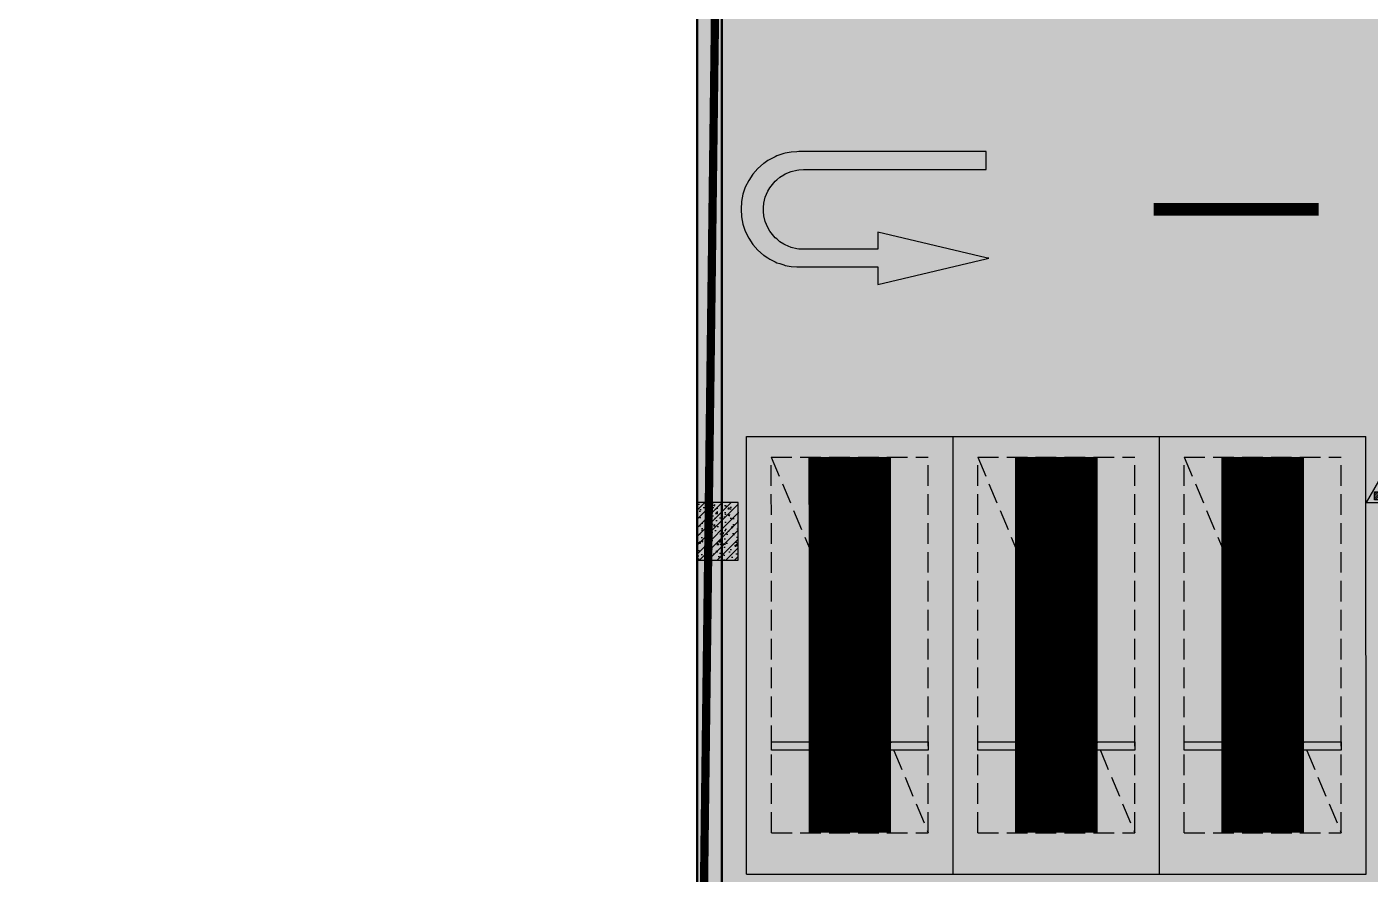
# Model space of a CAD drawing. Extents: x -1338203 to 1886333, y -530034 to 1031844.
# Drawn here: x 651893 to 668157, y -357747 to -347488 of the extents above; entities that cross this region are included whole.
import ezdxf

# ---------------------------------------------------------------- set-up
doc = ezdxf.new("R2010")
doc.units = 0
doc.header["$LTSCALE"] = 1000
doc.header["$MEASUREMENT"] = 0
doc.linetypes.add('A-001-平面B2$0$__DASH', pattern=[0.35, 0.25, -0.1])
for name, color, linetype in [('A-FIRE', 7, 'Continuous'), ('p-a-regular', 5, 'Continuous'), ('S001地下二墙柱$0$0S-CW-HATCH', 251, 'Continuous'), ('S001地下二墙柱$0$0S-CW-HATCH-UP', 251, 'Continuous'), ('S001地下二墙柱$0$S001地下二墙柱$0$0S-CC-LINE', 52, 'Continuous'), ('S001地下二墙柱$0$S001地下二墙柱$0$0S-CW-HATCH', 251, 'Continuous'), ('S001地下二墙柱$0$S001地下二墙柱$0$0S-CW-HATCH-UP', 251, 'Continuous'), ('中心线', 42, 'Continuous'), ('地面指向箭头', 7, 'Continuous'), ('负二层消火栓$0$负二层消火栓$1$0P-EQUIP-FH', 7, 'Continuous')]:
    doc.layers.add(name, color=color, linetype=linetype)
doc.layers.add('p-a-regular-deadend', color=6, linetype='Continuous', true_color=0xff00ff)
doc.layers.add('p-h-walkable', color=7, linetype='Continuous', lineweight=70, true_color=0xf0f0f0)
doc.layers.add('S001地下二墙柱$0$0S-CW-LINE', color=7, linetype='Continuous', lineweight=50)

# ---------------------------------------------------------------- blocks, each defined once
blk = doc.blocks.new('负二层消火栓$0$负二层消火栓$1$$TwtSys$00000546')
h = blk.add_hatch()
h.set_pattern_fill('ANSI31', color=256, scale=200, style=0)
h.set_pattern_definition([(45, (-38543.80223862439, -6670.830405693208), (-17.67766952966369, 17.67766952966369), [])])
h.paths.add_polyline_path([(-64.92232553117356, 173.7449990885525), (64.922325531159, 173.7449990885525), (64.922325531159, 43.90034802621994), (-64.92232553117356, 43.90034802621994)])
for points in [[(0, 343.6163707387423), (-198.3870041439732, 0), (198.3870041439732, 0)], [(-64.92232553117356, 173.7449990885525), (64.922325531159, 173.7449990885525), (64.922325531159, 43.90034802621994), (-64.92232553117356, 43.90034802621994)]]:
    blk.add_lwpolyline(points, close=True)
blk = doc.blocks.new('负二层消火栓')
at = {"layer": '负二层消火栓$0$负二层消火栓$1$0P-EQUIP-FH', "xscale": 0.75, "yscale": 0.75, "zscale": 0.75}
blk.add_blockref('负二层消火栓$0$负二层消火栓$1$$TwtSys$00000546', (-98107.55762536835, -189635.8923342568), dxfattribs=at)
blk = doc.blocks.new('JTDT')
at = {"layer": 'A-FIRE'}
h = blk.add_hatch(color=251, dxfattribs=at)
h.dxf.hatch_style = 1
h.paths.add_polyline_path([(189164.8465497005, 82916.4021456521), (189161.857891531, 82988.18672551343), (189158.8621242794, 82988.18672551343), (189146.9003825193, 83059.9713942383), (189143.9117243498, 83074.92881438648), (189125.9655571686, 83122.78271278203), (189113.9967063263, 83161.66388304089), (189105.0236227357, 83179.6170704409), (189081.1001392155, 83230.45962700574), (189072.127055625, 83245.4169582905), (189057.1695466132, 83269.34737316577), (189036.2347212625, 83299.25545983412), (189024.2658704202, 83317.20162701537), (189021.2772122507, 83320.1901074578), (189021.2772122507, 83323.18596357293), (188961.4549961941, 83388.98585142265), (188892.6660947209, 83448.80868952395), (188817.8856587444, 83499.65133495233), (188734.1392482594, 83541.52836132655), (188650.3928377745, 83571.43600367731), (188560.6627127766, 83586.39333496196), (188467.9361096187, 83592.37811583723), (188378.2052737126, 83586.39333496196), (188288.4744378066, 83571.43600367731), (188201.7393691521, 83541.52836132643), (188117.9865604931, 83499.65133495245), (188043.2132335988, 83448.80868952395), (187974.4179339516, 83388.98585142265), (187914.6014051608, 83323.18596357293), (187914.6014051608, 83320.1901074578), (187911.6063488173, 83317.20162701537), (187899.643896149, 83299.25545983424), (187881.6977289678, 83269.34737316589), (187863.7522726948, 83245.4169582905), (187857.7671363654, 83230.45962700574), (187830.8478855936, 83179.6170704409), (187821.874802003, 83161.66388304101), (187809.9137711511, 83122.78271278203), (187794.9562621394, 83074.92881438648), (187788.9782348922, 83059.97139423818), (187777.0100949581, 82988.18672551343), (187771.032067711, 82916.40214565198), (187771.032067711, 82895.46749802853), (187771.032067711, 82838.64051604236), (187771.032067711, 81938.33781154593), (187558.667430614, 81938.33781154593), (187558.667430614, 81935.3495088307), (187866.740219956, 80625.28179278027), (187875.7133035467, 80592.37811658718), (187881.6977289678, 80625.28179278027), (188189.771229218, 81935.34950883058), (187983.3910175422, 81935.3495088307), (187983.3910175422, 81938.33781154593), (187983.3910175422, 82838.64051604236), (187986.3860738856, 82895.4674980283), (187989.3747320551, 82916.4021456521), (188007.3208992364, 82988.18672551343), (188037.2288081776, 83059.9713942383), (188046.2018917683, 83074.92881438648), (188076.1169097918, 83122.78271278192), (188109.0134769026, 83161.66388304101), (188123.9709859143, 83179.61707044102), (188183.7932019709, 83230.45962700574), (188204.7287382298, 83245.4169582905), (188246.6047871052, 83269.34737316589), (188318.3894558301, 83299.25545983412), (188390.1741245549, 83317.20162701537), (188441.0168588469, 83320.1901074578), (188467.9361096187, 83323.18596357305), (188491.8667022211, 83320.19010745769), (188542.7165455953, 83317.20162701525), (188614.500503412, 83299.25545983412), (188686.2851721369, 83269.34737316577), (188728.1548228383, 83245.4169582905), (188749.0967572712, 83230.45962700574), (188808.9125751538, 83179.6170704409), (188823.8700841655, 83161.66388304101), (188856.7737603585, 83122.78271278203), (188886.6816692998, 83074.9288143866), (188895.6540419822, 83059.9713942383), (188925.5619509234, 82988.18672551343), (188943.5088290129, 82916.40214565198), (188946.5045962646, 82895.46749802842), (188949.4925435258, 82838.64051604236), (188949.4925435258, 80625.28179278027), (189167.83520787, 80625.28179278027), (189167.83520787, 82838.64051604236), (189167.83520787, 82895.46749802842)])
at = {"layer": '地面指向箭头', "color": 251, "linetype": 'Continuous'}
blk.add_lwpolyline([(189164.8465497005, 82916.4021456521), (189161.857891531, 82988.18672551343), (189158.8621242794, 82988.18672551343), (189146.9003825193, 83059.9713942383), (189143.9117243498, 83074.92881438648), (189125.9655571686, 83122.78271278203), (189113.9967063263, 83161.66388304089), (189105.0236227357, 83179.6170704409), (189081.1001392155, 83230.45962700574), (189072.127055625, 83245.4169582905), (189057.1695466132, 83269.34737316577), (189036.2347212625, 83299.25545983412), (189024.2658704202, 83317.20162701537), (189021.2772122507, 83320.1901074578), (189021.2772122507, 83323.18596357293), (188961.4549961941, 83388.98585142265), (188892.6660947209, 83448.80868952395), (188817.8856587444, 83499.65133495233), (188734.1392482594, 83541.52836132655), (188650.3928377745, 83571.43600367731), (188560.6627127766, 83586.39333496196), (188467.9361096187, 83592.37811583723), (188378.2052737126, 83586.39333496196), (188288.4744378066, 83571.43600367731), (188201.7393691521, 83541.52836132643), (188117.9865604931, 83499.65133495245), (188043.2132335988, 83448.80868952395), (187974.4179339516, 83388.98585142265), (187914.6014051608, 83323.18596357293), (187914.6014051608, 83320.1901074578), (187911.6063488173, 83317.20162701537), (187899.643896149, 83299.25545983424), (187881.6977289678, 83269.34737316589), (187863.7522726948, 83245.4169582905), (187857.7671363654, 83230.45962700574), (187830.8478855936, 83179.6170704409), (187821.874802003, 83161.66388304101), (187809.9137711511, 83122.78271278203), (187794.9562621394, 83074.92881438648), (187788.9782348922, 83059.97139423818), (187777.0100949581, 82988.18672551343), (187771.032067711, 82916.40214565198), (187771.032067711, 82895.46749802853), (187771.032067711, 82838.64051604236), (187771.032067711, 81938.33781154593), (187558.667430614, 81938.33781154593), (187558.667430614, 81935.3495088307), (187866.740219956, 80625.28179278027), (187875.7133035467, 80592.37811658718), (187881.6977289678, 80625.28179278027), (188189.771229218, 81935.34950883058), (187983.3910175422, 81935.3495088307), (187983.3910175422, 81938.33781154593), (187983.3910175422, 82838.64051604236), (187986.3860738856, 82895.4674980283), (187989.3747320551, 82916.4021456521), (188007.3208992364, 82988.18672551343), (188037.2288081776, 83059.9713942383), (188046.2018917683, 83074.92881438648), (188076.1169097918, 83122.78271278192), (188109.0134769026, 83161.66388304101), (188123.9709859143, 83179.61707044102), (188183.7932019709, 83230.45962700574), (188204.7287382298, 83245.4169582905), (188246.6047871052, 83269.34737316589), (188318.3894558301, 83299.25545983412), (188390.1741245549, 83317.20162701537), (188441.0168588469, 83320.1901074578), (188467.9361096187, 83323.18596357305), (188491.8667022211, 83320.19010745769), (188542.7165455953, 83317.20162701525), (188614.500503412, 83299.25545983412), (188686.2851721369, 83269.34737316577), (188728.1548228383, 83245.4169582905), (188749.0967572712, 83230.45962700574), (188808.9125751538, 83179.6170704409), (188823.8700841655, 83161.66388304101), (188856.7737603585, 83122.78271278203), (188886.6816692998, 83074.9288143866), (188895.6540419822, 83059.9713942383), (188925.5619509234, 82988.18672551343), (188943.5088290129, 82916.40214565198), (188946.5045962646, 82895.46749802842), (188949.4925435258, 82838.64051604236), (188949.4925435258, 80625.28179278027), (189167.83520787, 80625.28179278027), (189167.83520787, 82838.64051604236), (189167.83520787, 82895.46749802842), (189164.8465497005, 82916.4021456521)], dxfattribs=at)
blk = doc.blocks.new('A$C3d42903c')
at = {"layer": '中心线', "color": 251, "const_width": 150}
blk.add_lwpolyline([(252887.6677666591, 179541.6682977698), (254887.6677666591, 179541.6682977698)], dxfattribs=at)
at = {"layer": '地面指向箭头', "color": 251, "rotation": 90}
blk.add_blockref('JTDT', (331486.7804587944, -8926.01989175519), dxfattribs=at)

msp = doc.modelspace()

# ---------------------------------------------------------------- hatches: boundary and pattern name
at = {"layer": 'p-h-walkable', "ltscale": 0.002}
h = msp.add_hatch(color=256, dxfattribs=at)
h.dxf.hatch_style = 1
h.paths.add_polyline_path([(728556.4094088443, -320761.2911765109), (728556.3547588947, -348211.5017243018), (746356.3484443948, -348211.5017242723), (750916.3484443898, -338175.0097184044), (842896.3491870692, -338175.0097184044), (843211.3492125742, -349155.0095694998), (839116.3492611168, -349155.0095695712), (839116.3492611168, -377051.4870058745), (864906.3547584309, -377051.4870058745), (864906.3547584309, -390806.5711709709), (875856.3484613771, -395571.4871842109), (875856.348461363, -404751.4874804067), (834560.3103806074, -404751.4874803963), (839142.6757868899, -442064.2876435285), (869465.2134576387, -438340.3927054469), (871163.1928136485, -452166.5193397896), (873704.0511599232, -451854.4778597266), (877328.6078072718, -464960.3959546241), (761875.9874196091, -479139.0716770189), (761132.9487910755, -468418.2650628918), (764950.6384080613, -465209.0494699521), (763252.8257613134, -451384.280298188), (799242.4407485438, -446964.4145689445), (793807.3212043041, -404751.4870716078), (750756.3491663808, -404751.4872862076), (751556.349166161, -388854.9743852809), (648066.6070076446, -388604.4137855553), (648066.5844366426, -380374.4093295055), (641016.6027933541, -380374.4093186745), (641512.3361103976, -365348.1631979565), (660006.5996086108, -364574.4137855692), (660306.599609829, -340846.8171705838), (656406.6057762853, -340846.8171707173), (656406.6057762853, -336396.8171708743), (656656.3547443041, -340532.365631887), (656406.3547442622, -332417.3777717449), (712156.3557747989, -332417.3777717449), (712080.9374175866, -320761.2911765098)])
at = {"layer": 'S001地下二墙柱$0$0S-CW-HATCH'}
h = msp.add_hatch(color=256, dxfattribs=at)
h.dxf.hatch_style = 1
h.paths.add_polyline_path([(660006.5996086108, -340846.8171705838), (660306.599609829, -340846.8171705838), (660306.599609829, -364874.4137855679), (660006.5996086108, -364874.4137855679)])
at = {"layer": 'S001地下二墙柱$0$0S-CW-HATCH-UP'}
h = msp.add_hatch(dxfattribs=at)
h.set_pattern_fill('钢筋混凝土', color=256, scale=30)
h.set_pattern_definition([(45, (-9296980.866725232, -620438.9132624811), (-53.03300858899107, 53.03300858899107), []), (49.99999999999999, (-9296980.866725232, -620438.9132624811), (215.178054780226, -18.82564049477853), [22.5, -247.5]), (355, (-9296980.866725232, -620438.9132624811), (-41.6254000839, 225.6576401100035), [18, -198]), (100.4514, (-9296962.935221232, -620440.4820644811), (173.5528145142065, 206.8318626182861), [19.122057, -210.3426336]), (46.18420000000002, (-9296980.866725232, -620378.9132624811), (320.1723145876933, -49.65570429870542), [33.74999999999999, -371.2499999999999]), (96.6356, (-9296954.185701732, -620383.0512545812), (280.398811664611, 292.2353612701325), [28.6830864, -315.5139]), (351.1842, (-9296980.866725232, -620378.9132624811), (280.3985835400882, 292.2355802775974), [27, -297]), (21, (-9296950.866725232, -620393.9132624811), (179.0721156355385, -120.7856671996016), [22.5, -247.5]), (326.0000000000001, (-9296950.866725232, -620393.9132624811), (72.99459957647451, 217.5450135140559), [18, -198]), (71.4514, (-9296935.94405533, -620403.9787442812), (252.066788574447, 96.75914901298572), [19.122057, -210.3426336]), (37.50000000000001, (-9296980.866725232, -620438.9132624811), (3.647956595187201, 99.86815614939344), [0, -195.6, 0, -201, 0, -198.75]), (7.499999999999999, (-9296980.866725232, -620438.9132624811), (78.92086123264458, 118.3235135647081), [0, -114.6, 0, -191.1, 0, -75.75]), (327.5, (-9297047.766725231, -620438.9132624811), (160.1467308517227, -6.766461520313927), [0, -75, 0, -234, 0, -310.5]), (317.5, (-9297077.766725231, -620438.9132624811), (174.9558508027159, 30.03149469969532), [0, -97.5, 0, -155.4, 0, -220.5])])
h.paths.add_polyline_path([(660006.5996086108, -340846.8171705838), (660306.599609829, -340846.8171705838), (660306.599609829, -364874.4137855679), (660006.5996086108, -364874.4137855679)])
at = {"layer": 'S001地下二墙柱$0$S001地下二墙柱$0$0S-CW-HATCH', "ltscale": 0.002}
h = msp.add_hatch(color=256, dxfattribs=at)
h.dxf.hatch_style = 1
h.paths.add_polyline_path([(660006.5995859648, -340846.8122064607), (660006.5995859648, -364574.4137855545), (641016.6027693707, -364574.4137856274), (641016.6027693707, -380374.4093186398), (647816.6070070225, -380374.4093186398), (647816.5973667647, -380074.4093186398), (641316.6027694303, -380074.40931864), (641316.6027693707, -364874.4137855546), (660306.5995859015, -364874.4137856385), (660306.5995860021, -340846.8171707366)])
at = {"layer": 'S001地下二墙柱$0$S001地下二墙柱$0$0S-CW-HATCH'}
h = msp.add_hatch(color=256, dxfattribs=at)
h.dxf.hatch_style = 1
h.paths.add_polyline_path([(660506.6057896963, -353246.8171684332), (660006.6057896963, -353246.8171684332), (660006.6057896963, -353946.8171684332), (660506.6057896963, -353946.8171684332)])
at = {"layer": 'S001地下二墙柱$0$S001地下二墙柱$0$0S-CW-HATCH-UP', "ltscale": 0.002}
h = msp.add_hatch(dxfattribs=at)
h.set_pattern_fill('钢筋混凝土', color=256, scale=30)
h.set_pattern_definition([(45, (0.0004875729791820049, -9.213067824020982e-05), (-53.03300858899106, 53.03300858899107), []), (49.99999999999999, (0.0004875729791820049, -9.213067824020982e-05), (215.178054780226, -18.82564049477853), [22.5, -247.5]), (355, (0.0004875729791820049, -9.213067824020982e-05), (-41.6254000839, 225.6576401100035), [18, -198]), (100.4514, (17.93199157295749, -1.568894130701665), (173.5528145142065, 206.8318626182861), [19.122057, -210.3426336]), (46.18420000000002, (0.0004875729791820049, 59.99990786932176), (320.1723145876933, -49.65570429870542), [33.74999999999853, -371.2499999999882]), (96.6356, (26.68151107383892, 55.86191576934652), (280.398811664611, 292.2353612701325), [28.6830864, -315.5139]), (351.1842, (0.0004875729791820049, 59.99990786932176), (280.3985835400882, 292.2355802775974), [27, -297]), (21, (30.00048757297918, 44.99990786932176), (179.0721156355385, -120.7856671996016), [22.5, -247.5]), (326.0000000000001, (30.00048757297918, 44.99990786932176), (72.99459957647451, 217.5450135140559), [18, -198]), (71.4514, (44.92315747542307, 34.93442606931785), (252.066788574447, 96.75914901298572), [19.122057, -210.3426336]), (37.50000000000001, (0.0004875729791820049, -9.213067824020982e-05), (3.647956595187201, 99.86815614939344), [0, -195.6, 0, -201, 0, -198.75]), (7.499999999999999, (0.0004875729791820049, -9.213067824020982e-05), (78.92086123264458, 118.3235135647081), [0, -114.6, 0, -191.1, 0, -75.75]), (327.5, (-66.8995124255307, -9.213067824020982e-05), (160.1467308517227, -6.766461520313927), [0, -75, 0, -234, 0, -310.5]), (317.5, (-96.8995124255307, -9.213067824020982e-05), (174.9558508027159, 30.03149469969532), [0, -97.5, 0, -155.4, 0, -220.5])])
h.paths.add_polyline_path([(660006.5995859648, -340846.8122064607), (660006.5995859648, -364574.4137855545), (641016.6027693707, -364574.4137856274), (641016.6027693707, -380374.4093186398), (647816.6070070225, -380374.4093186398), (647816.5973667647, -380074.4093186398), (641316.6027694303, -380074.40931864), (641316.6027693707, -364874.4137855546), (660306.5995859015, -364874.4137856385), (660306.5995860021, -340846.8171707366)])
at = {"layer": 'S001地下二墙柱$0$S001地下二墙柱$0$0S-CW-HATCH-UP'}
h = msp.add_hatch(dxfattribs=at)
h.set_pattern_fill('钢筋混凝土', color=256, scale=30)
h.set_pattern_definition([(45, (692817.3383922088, -344395.0902077592), (-53.03300858899106, 53.03300858899107), []), (49.99999999999999, (692817.3383922088, -344395.0902077592), (215.178054780226, -18.82564049477853), [22.5, -247.5]), (355, (692817.3383922088, -344395.0902077592), (-41.6254000839, 225.6576401100035), [18, -198]), (100.4514, (692835.2698962088, -344396.6590097593), (173.5528145142065, 206.8318626182861), [19.122057, -210.3426336]), (46.18420000000002, (692817.3383922088, -344335.0902077592), (320.1723145876933, -49.65570429870542), [33.74999999999801, -371.2499999999841]), (96.6356, (692844.0194157097, -344339.2281998592), (280.398811664611, 292.2353612701325), [28.6830864, -315.5139]), (351.1842, (692817.3383922088, -344335.0902077592), (280.3985835400882, 292.2355802775974), [27, -297]), (21, (692847.3383922088, -344350.0902077592), (179.0721156355385, -120.7856671996016), [22.5, -247.5]), (326.0000000000001, (692847.3383922088, -344350.0902077592), (72.99459957647451, 217.5450135140559), [18, -198]), (71.4514, (692862.2610621075, -344360.1556895592), (252.066788574447, 96.75914901298572), [19.122057, -210.3426336]), (37.50000000000001, (692817.3383922088, -344395.0902077592), (3.647956595187201, 99.86815614939344), [0, -195.6, 0, -201, 0, -198.75]), (7.499999999999999, (692817.3383922088, -344395.0902077592), (78.92086123264458, 118.3235135647081), [0, -114.6, 0, -191.1, 0, -75.75]), (327.5, (692750.4383922084, -344395.0902077592), (160.1467308517227, -6.766461520313927), [0, -75, 0, -234, 0, -310.5]), (317.5, (692720.4383922084, -344395.0902077592), (174.9558508027159, 30.03149469969532), [0, -97.5, 0, -155.4, 0, -220.5])])
h.paths.add_polyline_path([(660506.6057896963, -353246.8171684332), (660006.6057896963, -353246.8171684332), (660006.6057896963, -353946.8171684332), (660506.6057896963, -353946.8171684332)])

# ---------------------------------------------------------------- linework, layer by layer
for p, q in [((660606.3605856368, -352446.5174924046), (663106.3605743026, -352446.2798182952)), ((660606.8644474485, -357746.5174684817), (660606.3605856368, -352446.5174924046)), ((663106.8644365909, -357746.2797943125), (663106.3605743026, -352446.2798182952)), ((663106.360585637, -352446.5174924046), (665606.3605743028, -352446.2798182952)), ((663106.8644474488, -357746.5174684817), (663106.360585637, -352446.5174924046)), ((665606.3605856368, -352446.5174924046), (668106.3605743026, -352446.2798182952)), ((665606.8644365912, -357746.2797943125), (665606.3605743028, -352446.2798182952)), ((665606.8644474485, -357746.5174684817), (665606.3605856368, -352446.5174924046)), ((668106.8644365909, -357746.2797943125), (668106.3605743026, -352446.2798182952)), ((660606.8644474485, -357746.5174684817), (663106.8644365909, -357746.2797943125)), ((663106.8644474488, -357746.5174684817), (665606.8644365912, -357746.2797943125)), ((665606.8644474485, -357746.5174684817), (668106.8644365909, -357746.2797943125))]:
    msp.add_line(p, q)
at = {"linetype": 'A-001-平面B2$0$__DASH'}
for p, q in [((660906.3843519476, -352696.4889703947), (662806.3843431235, -352696.308338074)), ((660906.8169189292, -357246.4889498472), (660906.3843519476, -352696.4889703947)), ((662806.8169101053, -357246.3083174668), (662806.3843431235, -352696.308338074)), ((663406.3843519478, -352696.4889703947), (665306.3843431238, -352696.308338074)), ((663406.8169189295, -357246.4889498472), (663406.3843519478, -352696.4889703947)), ((665306.8169101055, -357246.3083174668), (665306.3843431238, -352696.308338074)), ((665906.3843519476, -352696.4889703947), (667806.3843431235, -352696.308338074)), ((665906.8169189292, -357246.4889498472), (665906.3843519476, -352696.4889703947)), ((667806.8169101053, -357246.3083174668), (667806.3843431235, -352696.308338074)), ((660906.8169189292, -357246.4889498472), (662806.8169101053, -357246.3083174668)), ((663406.8169189295, -357246.4889498472), (665306.8169101055, -357246.3083174668)), ((665906.8169189292, -357246.4889498472), (667806.8169101053, -357246.3083174668))]:
    msp.add_line(p, q, dxfattribs=at)
for points in [[(660906.3843519476, -352696.4889703947), (662806.8169101053, -357246.3083174668)], [(663406.3843519478, -352696.4889703947), (665306.8169101055, -357246.3083174668)], [(665906.3843519476, -352696.4889703947), (667806.8169101053, -357246.3083174668)]]:
    msp.add_lwpolyline(points, dxfattribs=at)
for points in [[(662806.7218403185, -356246.3083219886), (660906.7218491425, -356246.488954369), (660906.7123423069, -356146.4889548272), (662806.7123334829, -356146.3083224468)], [(665306.7218403188, -356246.3083219886), (663406.7218491427, -356246.488954369), (663406.7123423071, -356146.4889548272), (665306.7123334832, -356146.3083224468)], [(667806.7218403185, -356246.3083219886), (665906.7218491425, -356246.488954369), (665906.7123423069, -356146.4889548272), (667806.7123334829, -356146.3083224468)]]:
    msp.add_lwpolyline(points, close=True)
at = {"layer": 'p-a-regular', "ltscale": 0.002, "const_width": 999.9999999999999}
msp.add_lwpolyline([(666856.3843475357, -352696.3986542344), (666856.8169145174, -357246.398633657)], dxfattribs=at)
at = {"layer": 'p-a-regular-deadend', "ltscale": 0.002, "const_width": 999.9999999999999}
for points in [[(661856.3843475357, -352696.3986542344), (661856.8169145174, -357246.398633657)], [(664356.3843475359, -352696.3986542344), (664356.8169145177, -357246.398633657)]]:
    msp.add_lwpolyline(points, dxfattribs=at)
at = {"layer": 'p-h-walkable', "ltscale": 0.002, "const_width": 100, "elevation": -83050.00000000013}
msp.add_lwpolyline([(751556.349166161, -388854.9743852809), (648066.6070076446, -388604.4137855553), (648066.5844366426, -380374.4093295055), (641016.6027933541, -380374.4093186745), (641512.3361103976, -365348.1631979565), (660006.5996086108, -364574.4137855692), (660306.599609829, -340846.8171705838), (656406.6057762853, -340846.8171707173), (656406.6057762853, -336396.8171708743), (656656.3547443041, -340532.365631887), (656406.3547442622, -332417.3777717449), (712156.3557747989, -332417.3777717449), (712080.9374175866, -320761.2911765098), (728556.4094088443, -320761.2911765109), (728556.3547588947, -348211.5017243018), (746356.3484443948, -348211.5017242723)], dxfattribs=at)
at = {"layer": 'S001地下二墙柱$0$0S-CW-LINE'}
msp.add_lwpolyline([(660006.5996086108, -340846.8171705838), (660306.599609829, -340846.8171705838), (660306.599609829, -364874.4137855679), (660006.5996086108, -364874.4137855679)], close=True, dxfattribs=at)
at = {"layer": 'S001地下二墙柱$0$S001地下二墙柱$0$0S-CC-LINE', "color": 4}
msp.add_lwpolyline([(660506.6057896963, -353246.8171684332), (660006.6057896963, -353246.8171684332), (660006.6057896963, -353946.8171684332), (660506.6057896963, -353946.8171684332)], close=True, dxfattribs=at)

# ---------------------------------------------------------------- block references
at = {"ltscale": 0.002}
for name, p in [('负二层消火栓', (766365.3667022258, -163610.9265942949)), ('A$C3d42903c', (412646.1906152107, -529238.6893982684))]:
    msp.add_blockref(name, p, dxfattribs=at)

doc.saveas('drawing.dxf')
